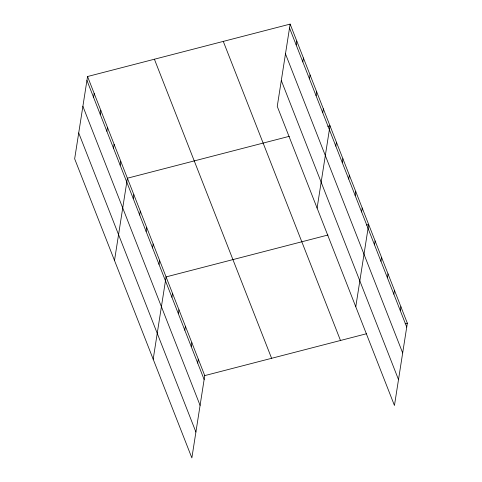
<?xml version="1.0" encoding="UTF-8"?>
<svg xmlns="http://www.w3.org/2000/svg" width="482" height="482" viewBox="0 0 482 482"><rect width="100%" height="100%" fill="white"/><g stroke="black" fill="none" stroke-linecap="round" stroke-linejoin="round"><path stroke-width="0.72" d="M87.549 76.524L74.662 158.825L191.86 457.9L204.748 375.605L87.549 76.524L290.14 24.1L407.338 323.175L394.451 405.476L277.252 106.395L290.14 24.1M93.574 97.382L94.189 93.472M100.22 114.33L100.828 110.42M106.859 131.279L107.474 127.369M113.499 148.227L114.114 144.317M120.145 165.175L120.753 161.265M114.505 260.509L127.393 178.213L289.296 136.316M133.231 198.572L133.839 194.662M139.678 215.02L140.286 211.11M146.118 231.468L146.733 227.558M152.565 247.917L153.18 244.006M159.012 264.365L159.626 260.461M153.186 359.204L166.073 276.909L327.971 235.011M171.905 297.267L172.514 293.357M178.352 313.716L178.961 309.806M184.799 330.164L185.407 326.254M191.24 346.612L191.854 342.702M197.686 363.06L198.301 359.156M296.171 44.959L296.785 41.048M302.81 61.907L303.425 57.997M309.45 78.855L310.065 74.945M316.096 95.797L316.704 91.893M322.735 112.746L323.35 108.836M317.102 208.085L329.989 125.784L327.808 126.35M335.821 146.142L336.436 142.238M342.268 162.597L342.883 158.686M348.715 179.045L349.329 175.135M355.162 195.493L355.77 191.583M361.608 211.941L362.217 208.031M355.776 306.781L368.664 224.479L366.483 225.046M374.496 244.838L375.11 240.934M380.943 261.292L381.557 257.382M387.389 277.74L388.004 273.83M393.836 294.189L394.451 290.278M400.283 310.637L400.891 306.727M204.748 375.605L366.645 333.707M405.157 323.741L407.338 323.175M289.531 28.01L406.73 327.085M285.477 53.876L402.675 352.957M281.307 80.53L398.506 379.605M223.287 41.398L340.485 340.479M154.403 59.226L271.601 358.301M86.935 80.434L204.133 379.515M82.886 106.305L200.084 405.38M78.711 132.954L195.909 432.035"/></g></svg>
